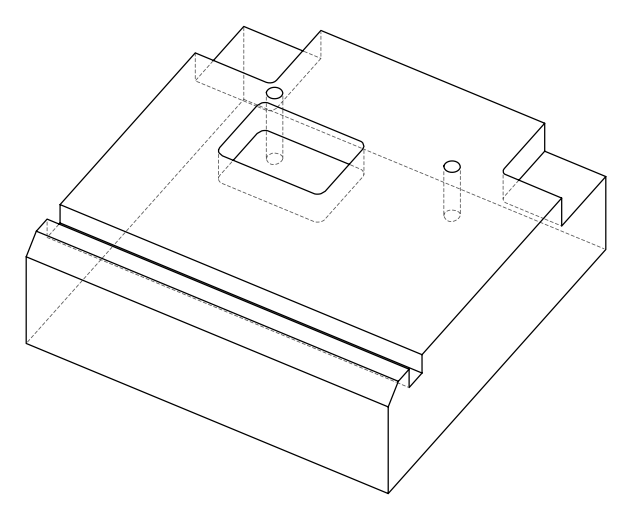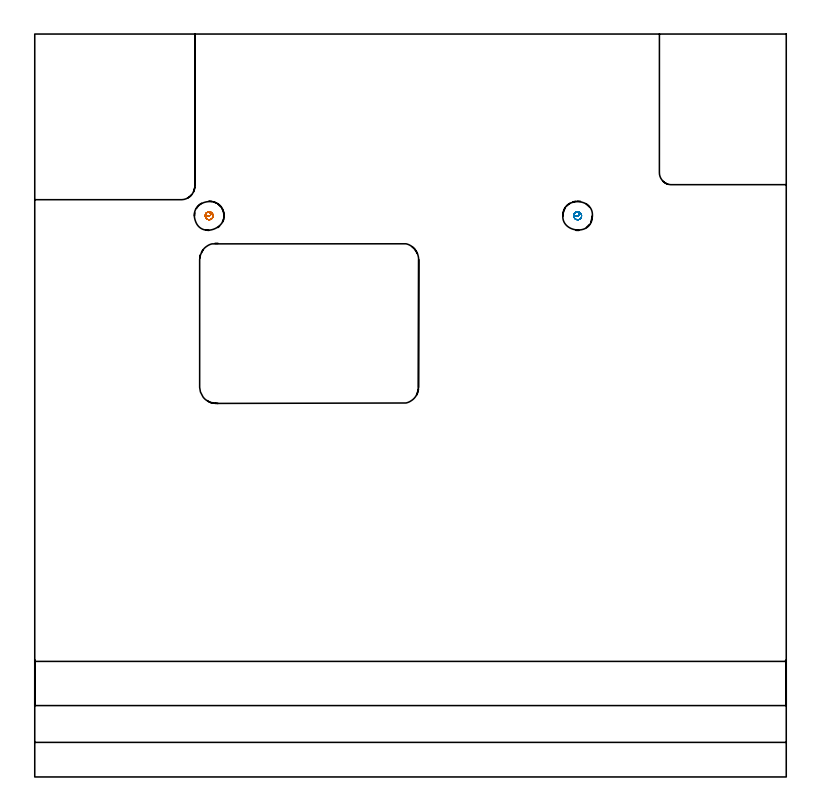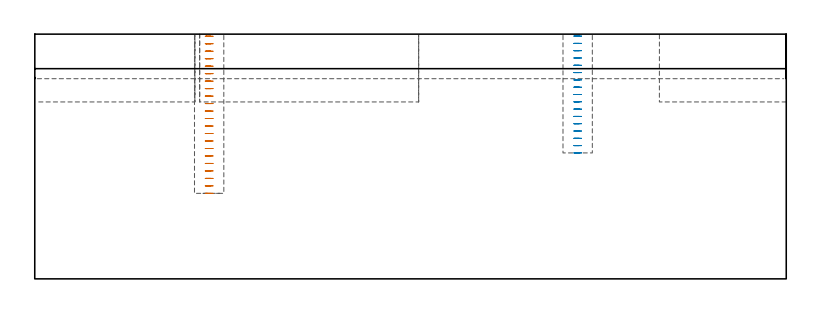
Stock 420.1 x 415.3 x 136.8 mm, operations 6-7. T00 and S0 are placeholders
(PLAN: 7 operations, 4 tool changes, 110 min)
(1 AREA_MILL | FG_CHAMFER_SURFACE | UGT0205_001 | 23.88 min | 78219 mm3)
(2 MILL_CORNER_NOTCH_RECTANGULAR | CORNER_NOTCH_RECTANGULAR | NXT0201_011 | Follow Part, ap 3, ae 75% | 31.12 min | 313659 mm3)
(3 MILL_CORNER_NOTCH_RECTANGULAR_1 | CORNER_NOTCH_RECTANGULAR_1 | NXT0201_011 | Follow Part, ap 3, ae 75% | 22.97 min | 225907 mm3)
(4 MILL_RECTANGULAR_POCKET | POCKET_RECTANGULAR_STRAIGHT | NXT0201_012 | Follow Part, ap 4, ae 75% | 19.05 min | 412524 mm3)
(5 MILL_RECTANGULAR_SLOT | SLOT_RECTANGULAR | UGT0201_106 | Follow Part, ap 6, ae 75% | 9.5 min | 258358 mm3)
(6 MILL_BLIND_HOLE_FROM_SOLID_MATERIAL | STEP1POCKET | NXT0201_011 | Spiral | 1.94 min | 18833 mm3)
(7 MILL_BLIND_HOLE_FROM_SOLID_MATERIAL_1 | STEP1POCKET_1 | NXT0201_011 | Spiral | 1.5 min | 13974 mm3)
(TOOL UGT0205_001 | Chamfer Mill 20 x 3 x 45 deg. | D20 FL50 Z2)
(TOOL NXT0201_011 | ENDMILL 12mm [2P460-1200-NA 1630] | D12 FL38 Z6)
(TOOL NXT0201_012 | ENDMILL 16mm [2P460-1600-NA 1630] | D16 FL38 Z6)
(TOOL UGT0201_106 | End Mill 24 mm | D24 FL25 Z2)
(OP 6 MILL_BLIND_HOLE_FROM_SOLID_MATERIAL)
G17 G21 G94 G90
T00 M6
G54
G17 G0 G90 X97.5 Y313.7 S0 M3
G43 Z146.8 H1
Z135.618
G94 G3 X98.178 Y315.222 R0.912 F250.
X96.028 Y315.335 R1.522
X95.865 Y312.228 R2.2
X96.028 Y315.335 R-2.2
X95.946 Y313.781 R1.1
X97.5 Y313.7 R1.1
G0 Z131.436
G3 X98.178 Y315.222 R0.912
X96.028 Y315.335 R1.522
X95.865 Y312.228 R2.2
X96.028 Y315.335 R-2.2
X95.946 Y313.781 R1.1
X97.5 Y313.7 R1.1
G0 Z127.255
G3 X98.178 Y315.222 R0.912
X96.028 Y315.335 R1.522
X95.865 Y312.228 R2.2
X96.028 Y315.335 R-2.2
X95.946 Y313.781 R1.1
X97.5 Y313.7 R1.1
G0 Z123.073
G3 X98.178 Y315.222 R0.912
X96.028 Y315.335 R1.522
X95.865 Y312.228 R2.2
X96.028 Y315.335 R-2.2
X95.946 Y313.781 R1.1
X97.5 Y313.7 R1.1
G0 Z118.891
G3 X98.178 Y315.222 R0.912
X96.028 Y315.335 R1.522
X95.865 Y312.228 R2.2
X96.028 Y315.335 R-2.2
X95.946 Y313.781 R1.1
X97.5 Y313.7 R1.1
G0 Z114.709
G3 X98.178 Y315.222 R0.912
X96.028 Y315.335 R1.522
X95.865 Y312.228 R2.2
X96.028 Y315.335 R-2.2
X95.946 Y313.781 R1.1
X97.5 Y313.7 R1.1
G0 Z110.527
G3 X98.178 Y315.222 R0.912
X96.028 Y315.335 R1.522
X95.865 Y312.228 R2.2
X96.028 Y315.335 R-2.2
X95.946 Y313.781 R1.1
X97.5 Y313.7 R1.1
G0 Z106.345
G3 X98.178 Y315.222 R0.912
X96.028 Y315.335 R1.522
X95.865 Y312.228 R2.2
X96.028 Y315.335 R-2.2
X95.946 Y313.781 R1.1
X97.5 Y313.7 R1.1
G0 Z102.164
G3 X98.178 Y315.222 R0.912
X96.028 Y315.335 R1.522
X95.865 Y312.228 R2.2
X96.028 Y315.335 R-2.2
X95.946 Y313.781 R1.1
X97.5 Y313.7 R1.1
G0 Z97.982
G3 X98.178 Y315.222 R0.912
X96.028 Y315.335 R1.522
X95.865 Y312.228 R2.2
X96.028 Y315.335 R-2.2
X95.946 Y313.781 R1.1
X97.5 Y313.7 R1.1
G0 Z93.8
G3 X98.178 Y315.222 R0.912
X96.028 Y315.335 R1.522
X95.865 Y312.228 R2.2
X96.028 Y315.335 R-2.2
X95.946 Y313.781 R1.1
X97.5 Y313.7 R1.1
G0 Z89.618
G3 X98.178 Y315.222 R0.912
X96.028 Y315.335 R1.522
X95.865 Y312.228 R2.2
X96.028 Y315.335 R-2.2
X95.946 Y313.781 R1.1
X97.5 Y313.7 R1.1
G0 Z85.436
G3 X98.178 Y315.222 R0.912
X96.028 Y315.335 R1.522
X95.865 Y312.228 R2.2
X96.028 Y315.335 R-2.2
X95.946 Y313.781 R1.1
X97.5 Y313.7 R1.1
G0 Z81.255
G3 X98.178 Y315.222 R0.912
X96.028 Y315.335 R1.522
X95.865 Y312.228 R2.2
X96.028 Y315.335 R-2.2
X95.946 Y313.781 R1.1
X97.5 Y313.7 R1.1
G0 Z77.073
G3 X98.178 Y315.222 R0.912
X96.028 Y315.335 R1.522
X95.865 Y312.228 R2.2
X96.028 Y315.335 R-2.2
X95.946 Y313.781 R1.1
X97.5 Y313.7 R1.1
G0 Z72.891
G3 X98.178 Y315.222 R0.912
X96.028 Y315.335 R1.522
X95.865 Y312.228 R2.2
X96.028 Y315.335 R-2.2
X95.946 Y313.781 R1.1
X97.5 Y313.7 R1.1
G0 Z68.709
G3 X98.178 Y315.222 R0.912
X96.028 Y315.335 R1.522
X95.865 Y312.228 R2.2
X96.028 Y315.335 R-2.2
X95.946 Y313.781 R1.1
X97.5 Y313.7 R1.1
G0 Z64.527
G3 X98.178 Y315.222 R0.912
X96.028 Y315.335 R1.522
X95.865 Y312.228 R2.2
X96.028 Y315.335 R-2.2
X95.946 Y313.781 R1.1
X97.5 Y313.7 R1.1
G0 Z60.345
G3 X98.178 Y315.222 R0.912
X96.028 Y315.335 R1.522
X95.865 Y312.228 R2.2
X96.028 Y315.335 R-2.2
X95.946 Y313.781 R1.1
X97.5 Y313.7 R1.1
G0 Z56.164
G3 X98.178 Y315.222 R0.912
X96.028 Y315.335 R1.522
X95.865 Y312.228 R2.2
X96.028 Y315.335 R-2.2
X95.946 Y313.781 R1.1
X97.5 Y313.7 R1.1
G0 Z51.982
G3 X98.178 Y315.222 R0.912
X96.028 Y315.335 R1.522
X95.865 Y312.228 R2.2
X96.028 Y315.335 R-2.2
X95.946 Y313.781 R1.1
X97.5 Y313.7 R1.1
G0 Z47.8
G3 X98.178 Y315.222 R0.912
X96.028 Y315.335 R1.522
X95.865 Y312.228 R2.2
X96.028 Y315.335 R-2.2
X95.946 Y313.781 R1.1
X97.5 Y313.7 R1.1
G0 Z146.8
M5
M2
(OP 7 MILL_BLIND_HOLE_FROM_SOLID_MATERIAL_1)
G17 G21 G94 G90
T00 M6
G54
G17 G0 G90 X303.5 Y313.7 S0 M3
G43 Z146.8 H1
Z135.718
G94 G3 X304.178 Y315.222 R0.912 F250.
X302.028 Y315.335 R1.522
X301.865 Y312.228 R2.2
X302.028 Y315.335 R-2.2
X301.946 Y313.781 R1.1
X303.5 Y313.7 R1.1
G0 Z131.635
G3 X304.178 Y315.222 R0.912
X302.028 Y315.335 R1.522
X301.865 Y312.228 R2.2
X302.028 Y315.335 R-2.2
X301.946 Y313.781 R1.1
X303.5 Y313.7 R1.1
G0 Z127.553
G3 X304.178 Y315.222 R0.912
X302.028 Y315.335 R1.522
X301.865 Y312.228 R2.2
X302.028 Y315.335 R-2.2
X301.946 Y313.781 R1.1
X303.5 Y313.7 R1.1
G0 Z123.471
G3 X304.178 Y315.222 R0.912
X302.028 Y315.335 R1.522
X301.865 Y312.228 R2.2
X302.028 Y315.335 R-2.2
X301.946 Y313.781 R1.1
X303.5 Y313.7 R1.1
G0 Z119.388
G3 X304.178 Y315.222 R0.912
X302.028 Y315.335 R1.522
X301.865 Y312.228 R2.2
X302.028 Y315.335 R-2.2
X301.946 Y313.781 R1.1
X303.5 Y313.7 R1.1
G0 Z115.306
G3 X304.178 Y315.222 R0.912
X302.028 Y315.335 R1.522
X301.865 Y312.228 R2.2
X302.028 Y315.335 R-2.2
X301.946 Y313.781 R1.1
X303.5 Y313.7 R1.1
G0 Z111.224
G3 X304.178 Y315.222 R0.912
X302.028 Y315.335 R1.522
X301.865 Y312.228 R2.2
X302.028 Y315.335 R-2.2
X301.946 Y313.781 R1.1
X303.5 Y313.7 R1.1
G0 Z107.141
G3 X304.178 Y315.222 R0.912
X302.028 Y315.335 R1.522
X301.865 Y312.228 R2.2
X302.028 Y315.335 R-2.2
X301.946 Y313.781 R1.1
X303.5 Y313.7 R1.1
G0 Z103.059
G3 X304.178 Y315.222 R0.912
X302.028 Y315.335 R1.522
X301.865 Y312.228 R2.2
X302.028 Y315.335 R-2.2
X301.946 Y313.781 R1.1
X303.5 Y313.7 R1.1
G0 Z98.976
G3 X304.178 Y315.222 R0.912
X302.028 Y315.335 R1.522
X301.865 Y312.228 R2.2
X302.028 Y315.335 R-2.2
X301.946 Y313.781 R1.1
X303.5 Y313.7 R1.1
G0 Z94.894
G3 X304.178 Y315.222 R0.912
X302.028 Y315.335 R1.522
X301.865 Y312.228 R2.2
X302.028 Y315.335 R-2.2
X301.946 Y313.781 R1.1
X303.5 Y313.7 R1.1
G0 Z90.812
G3 X304.178 Y315.222 R0.912
X302.028 Y315.335 R1.522
X301.865 Y312.228 R2.2
X302.028 Y315.335 R-2.2
X301.946 Y313.781 R1.1
X303.5 Y313.7 R1.1
G0 Z86.729
G3 X304.178 Y315.222 R0.912
X302.028 Y315.335 R1.522
X301.865 Y312.228 R2.2
X302.028 Y315.335 R-2.2
X301.946 Y313.781 R1.1
X303.5 Y313.7 R1.1
G0 Z82.647
G3 X304.178 Y315.222 R0.912
X302.028 Y315.335 R1.522
X301.865 Y312.228 R2.2
X302.028 Y315.335 R-2.2
X301.946 Y313.781 R1.1
X303.5 Y313.7 R1.1
G0 Z78.565
G3 X304.178 Y315.222 R0.912
X302.028 Y315.335 R1.522
X301.865 Y312.228 R2.2
X302.028 Y315.335 R-2.2
X301.946 Y313.781 R1.1
X303.5 Y313.7 R1.1
G0 Z74.482
G3 X304.178 Y315.222 R0.912
X302.028 Y315.335 R1.522
X301.865 Y312.228 R2.2
X302.028 Y315.335 R-2.2
X301.946 Y313.781 R1.1
X303.5 Y313.7 R1.1
G0 Z70.4
G3 X304.178 Y315.222 R0.912
X302.028 Y315.335 R1.522
X301.865 Y312.228 R2.2
X302.028 Y315.335 R-2.2
X301.946 Y313.781 R1.1
X303.5 Y313.7 R1.1
G0 Z146.8
M5
M2
